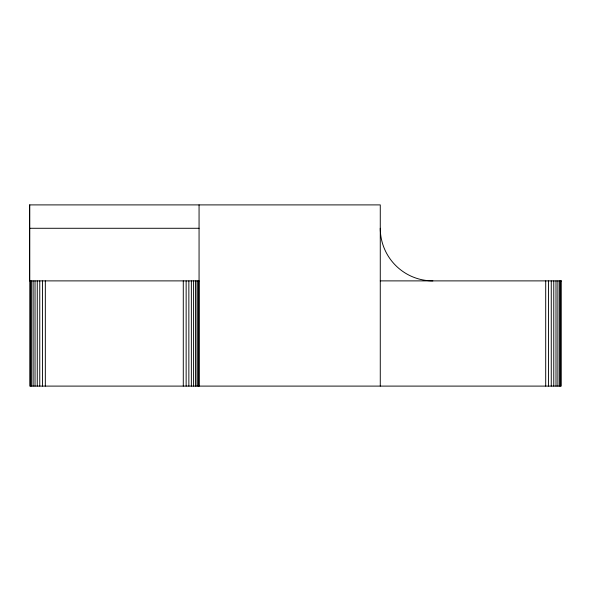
<?xml version="1.0" encoding="UTF-8"?>
<svg xmlns="http://www.w3.org/2000/svg" width="591" height="591" viewBox="0 0 591 591"><rect width="100%" height="100%" fill="white"/><g stroke="black" fill="none" stroke-linecap="round" stroke-linejoin="round"><path stroke-width="0.89" d="M29.55 228.281L199.064 228.281M199.064 280.888L29.55 280.888L29.55 204.9L380.272 204.9L380.272 386.1M380.272 280.888L561.45 280.888M561.251 280.888L561.251 386.1L29.779 386.1L29.779 204.9M560.563 280.888L560.563 386.1M559.441 280.888L559.441 386.1M557.904 280.888L557.904 386.1M555.998 280.888L555.998 386.1M553.767 280.888L553.767 386.1M551.263 280.888L551.263 386.1M548.551 280.888L548.551 386.1M545.7 280.888L545.7 386.1M199.064 204.9L199.064 386.1M198.835 280.888L198.835 386.1M198.148 280.888L198.148 386.1M197.025 280.888L197.025 386.1M195.495 280.888L195.495 386.1M193.589 280.888L193.589 386.1M191.358 280.888L191.358 386.1M188.854 280.888L188.854 386.1M186.143 280.888L186.143 386.1M183.284 280.888L183.284 386.1M45.33 280.888L45.33 386.1M42.478 280.888L42.478 386.1M39.76 280.888L39.76 386.1M37.263 280.888L37.263 386.1M35.032 280.888L35.032 386.1M33.126 280.888L33.126 386.1M31.589 280.888L31.589 386.1M30.466 280.888L30.466 386.1M432.878 280.888A52.606 52.606 0 0 1 380.272 228.281"/></g></svg>
